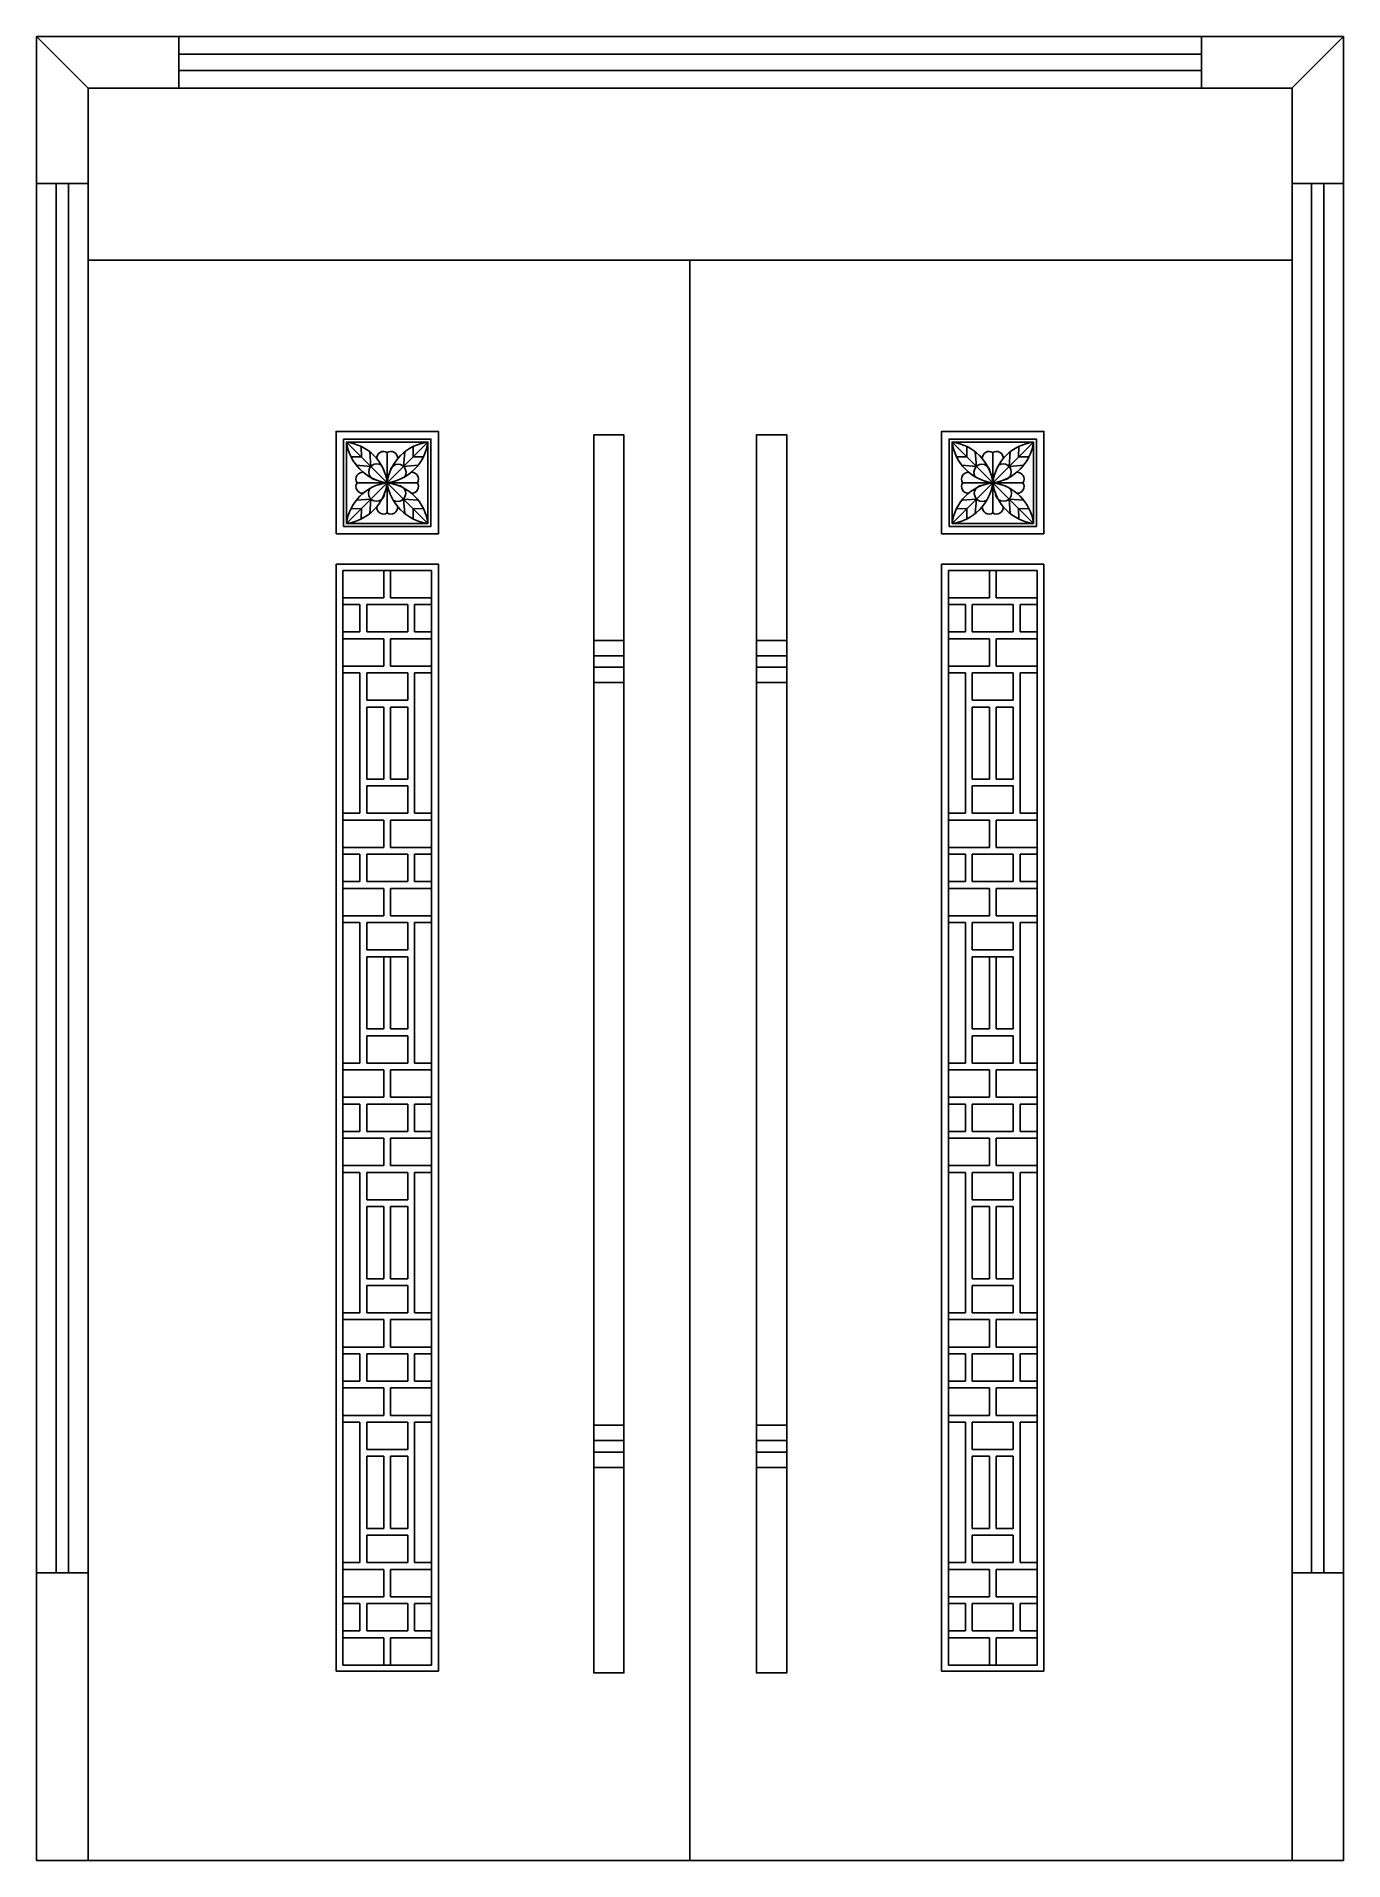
# Model space of a CAD drawing. Header units: metres. Extents: x -4658 to -3139, y -3 to 2117.
import ezdxf

# ---------------------------------------------------------------- set-up
doc = ezdxf.new("R2010")
doc.units = ezdxf.units.M
for name, color, linetype in [('2', 2, 'Continuous'), ('3', 3, 'Continuous'), ('4', 4, 'Continuous'), ('7', 7, 'Continuous')]:
    doc.layers.add(name, color=color, linetype=linetype)

msp = doc.modelspace()

# ---------------------------------------------------------------- linework, layer by layer
for p, q in [((-3138.84, 2116.8), (-4658.44, 2116.8)), ((-4598.44, 1856.8, -352), (-3898.64, 1856.8, -352)), ((-3198.84, 1856.8, -352), (-3898.64, 1856.8, -352))]:
    msp.add_line(p, q)
at = {"layer": '2'}
msp.add_line((-4658.44, -3.2), (-3138.84, -3.2), dxfattribs=at)
at = {"layer": '3'}
for p, q in [((-4598.44, 2056.8), (-4658.44, 2116.8)), ((-3198.84, 2056.8), (-3138.84, 2116.8)), ((-3304.04, 2096.2), (-4492.84, 2096.2)), ((-3304.04, 2077.39), (-4492.84, 2077.39)), ((-4635.56, 1945.92, 22.72), (-4635.56, 331.2, -55.12)), ((-4621.32, 1945.92, 21.74), (-4621.32, 331.2, -55.29)), ((-3175.96, 1945.92, 21.74), (-3175.96, 331.2, -55.29)), ((-3161.72, 1945.92, 22.72), (-3161.72, 331.2, -55.12)), ((-4203.4, 1550.92, -176), (-4297.88, 1645.41, -176)), ((-4297.88, 1550.92, -176), (-4203.4, 1645.41, -176)), ((-4297.88, 1645.41, -176), (-4203.4, 1550.92, -176)), ((-4203.4, 1645.41, -176), (-4297.88, 1550.92, -176)), ((-4280.82, 1640.29, -176), (-4280.65, 1628.17, -176)), ((-4270.98, 1634.1, -176), (-4269.58, 1617.1, -176)), ((-4250.64, 1598.16, -176), (-4250.64, 1633.27, -176)), ((-4230.3, 1634.1, -176), (-4231.7, 1617.1, -176)), ((-4220.46, 1640.29, -176), (-4220.63, 1628.17, -176)), ((-3593.88, 1645.41, -176), (-3499.4, 1550.92, -176)), ((-3499.4, 1645.41, -176), (-3593.88, 1550.92, -176)), ((-3499.4, 1550.92, -176), (-3593.88, 1645.41, -176)), ((-3593.88, 1550.92, -176), (-3499.4, 1645.41, -176)), ((-3576.82, 1640.29, -176), (-3576.65, 1628.17, -176)), ((-3566.98, 1634.1, -176), (-3565.58, 1617.1, -176)), ((-3546.64, 1598.16, -176), (-3546.64, 1633.27, -176)), ((-3526.3, 1634.1, -176), (-3527.7, 1617.1, -176)), ((-3516.46, 1640.29, -176), (-3516.63, 1628.17, -176)), ((-4292.77, 1628.34, -176), (-4280.65, 1628.17, -176)), ((-4286.58, 1618.5, -176), (-4269.58, 1617.1, -176)), ((-4214.7, 1618.5, -176), (-4231.7, 1617.1, -176)), ((-4208.51, 1628.34, -176), (-4220.63, 1628.17, -176)), ((-3588.77, 1628.34, -176), (-3576.65, 1628.17, -176)), ((-3582.58, 1618.5, -176), (-3565.58, 1617.1, -176)), ((-3510.7, 1618.5, -176), (-3527.7, 1617.1, -176)), ((-3504.51, 1628.34, -176), (-3516.63, 1628.17, -176)), ((-4250.64, 1598.16, -176), (-4285.75, 1598.16, -176)), ((-4250.64, 1598.16, -176), (-4215.53, 1598.16, -176)), ((-4250.64, 1598.16, -176), (-4250.64, 1563.06, -176)), ((-3546.64, 1598.16, -176), (-3581.75, 1598.16, -176)), ((-3546.64, 1598.16, -176), (-3511.53, 1598.16, -176)), ((-3546.64, 1598.16, -176), (-3546.64, 1563.06, -176)), ((-4286.58, 1577.82, -176), (-4269.58, 1579.23, -176)), ((-4270.98, 1562.23, -176), (-4269.58, 1579.23, -176)), ((-4214.7, 1577.82, -176), (-4231.7, 1579.23, -176)), ((-4230.3, 1562.23, -176), (-4231.7, 1579.23, -176)), ((-3582.58, 1577.82, -176), (-3565.58, 1579.23, -176)), ((-3566.98, 1562.23, -176), (-3565.58, 1579.23, -176)), ((-3510.7, 1577.82, -176), (-3527.7, 1579.23, -176)), ((-3526.3, 1562.23, -176), (-3527.7, 1579.23, -176)), ((-4292.77, 1567.98, -176), (-4280.65, 1568.16, -176)), ((-4280.82, 1556.03, -176), (-4280.65, 1568.16, -176)), ((-4208.51, 1567.98, -176), (-4220.63, 1568.16, -176)), ((-4220.46, 1556.03, -176), (-4220.63, 1568.16, -176)), ((-3588.77, 1567.98, -176), (-3576.65, 1568.16, -176)), ((-3576.82, 1556.03, -176), (-3576.65, 1568.16, -176)), ((-3504.51, 1567.98, -176), (-3516.63, 1568.16, -176)), ((-3516.46, 1556.03, -176), (-3516.63, 1568.16, -176)), ((-4310.2, 1503.4, -176), (-4310.2, 216.8, -176)), ((-4191.07, 1503.4, -176), (-4310.2, 1503.4, -176)), ((-4254.61, 1496.25, -176), (-4254.61, 1464.48, -176)), ((-4246.67, 1496.25, -176), (-4246.67, 1464.48, -176)), ((-4191.07, 216.8, -176), (-4191.07, 1503.4, -176)), ((-3606.21, 216.8, -176), (-3606.21, 1503.4, -176)), ((-3606.21, 1503.4, -176), (-3487.08, 1503.4, -176)), ((-3550.61, 1496.25, -176), (-3550.61, 1464.48, -176)), ((-3542.67, 1496.25, -176), (-3542.67, 1464.48, -176)), ((-3487.08, 1503.4, -176), (-3487.08, 216.8, -176)), ((-4254.61, 1464.48, -176), (-4302.26, 1464.48, -176)), ((-4199.01, 1464.48, -176), (-4246.67, 1464.48, -176)), ((-3598.26, 1464.48, -176), (-3550.61, 1464.48, -176)), ((-3542.67, 1464.48, -176), (-3495.02, 1464.48, -176)), ((-4282.41, 1456.54, -176), (-4302.26, 1456.54, -176)), ((-4282.41, 1456.54, -176), (-4282.41, 1424.77, -176)), ((-4254.61, 1456.54, -176), (-4274.46, 1456.54, -176)), ((-4274.46, 1456.54, -176), (-4274.46, 1424.77, -176)), ((-4246.67, 1456.54, -176), (-4254.61, 1456.54, -176)), ((-4226.81, 1456.54, -176), (-4246.67, 1456.54, -176)), ((-4226.81, 1456.54, -176), (-4226.81, 1424.77, -176)), ((-4199.01, 1456.54, -176), (-4218.87, 1456.54, -176)), ((-4218.87, 1456.54, -176), (-4218.87, 1424.77, -176)), ((-3598.26, 1456.54, -176), (-3578.41, 1456.54, -176)), ((-3578.41, 1456.54, -176), (-3578.41, 1424.77, -176)), ((-3570.47, 1456.54, -176), (-3550.61, 1456.54, -176)), ((-3570.47, 1456.54, -176), (-3570.47, 1424.77, -176)), ((-3550.61, 1456.54, -176), (-3542.67, 1456.54, -176)), ((-3542.67, 1456.54, -176), (-3522.82, 1456.54, -176)), ((-3522.82, 1456.54, -176), (-3522.82, 1424.77, -176)), ((-3514.87, 1456.54, -176), (-3495.02, 1456.54, -176)), ((-3514.87, 1456.54, -176), (-3514.87, 1424.77, -176)), ((-4282.41, 1424.77, -176), (-4302.26, 1424.77, -176)), ((-4226.81, 1424.77, -176), (-4274.46, 1424.77, -176)), ((-4199.01, 1424.77, -176), (-4218.87, 1424.77, -176)), ((-3598.26, 1424.77, -176), (-3578.41, 1424.77, -176)), ((-3570.47, 1424.77, -176), (-3522.82, 1424.77, -176)), ((-3514.87, 1424.77, -176), (-3495.02, 1424.77, -176)), ((-4254.61, 1416.83, -176), (-4302.26, 1416.83, -176)), ((-4254.61, 1416.83, -176), (-4254.61, 1385.06, -176)), ((-4199.01, 1416.83, -176), (-4246.67, 1416.83, -176)), ((-4246.67, 1416.83, -176), (-4246.67, 1385.06, -176)), ((-4010.63, 1414.85), (-3975.43, 1414.85)), ((-3786.24, 1414.85), (-3821.44, 1414.85)), ((-3598.26, 1416.83, -176), (-3550.61, 1416.83, -176)), ((-3550.61, 1416.83, -176), (-3550.61, 1385.06, -176)), ((-3542.67, 1416.83, -176), (-3495.02, 1416.83, -176)), ((-3542.67, 1416.83, -176), (-3542.67, 1385.06, -176)), ((-4254.61, 1385.06, -176), (-4302.26, 1385.06, -176)), ((-4199.01, 1385.06, -176), (-4246.67, 1385.06, -176)), ((-4010.63, 1397), (-3975.43, 1397)), ((-4010.63, 1383.62), (-3975.43, 1383.62)), ((-3786.24, 1397), (-3821.44, 1397)), ((-3786.24, 1383.62), (-3821.44, 1383.62)), ((-3598.26, 1385.06, -176), (-3550.61, 1385.06, -176)), ((-3542.67, 1385.06, -176), (-3495.02, 1385.06, -176)), ((-4282.41, 1377.12, -176), (-4302.26, 1377.12, -176)), ((-4282.41, 1377.12, -176), (-4282.41, 1213.91, -176)), ((-4226.81, 1377.12, -176), (-4274.46, 1377.12, -176)), ((-4274.46, 1377.12, -176), (-4274.46, 1345.35, -176)), ((-4226.81, 1377.12, -176), (-4226.81, 1345.35, -176)), ((-4218.87, 1377.12, -176), (-4218.87, 1213.91, -176)), ((-4199.01, 1377.12, -176), (-4218.87, 1377.12, -176)), ((-4010.63, 1365.77), (-3975.43, 1365.77)), ((-3786.24, 1365.77), (-3821.44, 1365.77)), ((-3598.26, 1377.12, -176), (-3578.41, 1377.12, -176)), ((-3578.41, 1377.12, -176), (-3578.41, 1213.91, -176)), ((-3570.47, 1377.12, -176), (-3522.82, 1377.12, -176)), ((-3570.47, 1377.12, -176), (-3570.47, 1345.35, -176)), ((-3522.82, 1377.12, -176), (-3522.82, 1345.35, -176)), ((-3514.87, 1377.12, -176), (-3514.87, 1213.91, -176)), ((-3514.87, 1377.12, -176), (-3495.02, 1377.12, -176)), ((-4226.81, 1345.35, -176), (-4274.46, 1345.35, -176)), ((-4274.46, 1337.41, -176), (-4274.46, 1253.62, -176)), ((-4254.61, 1337.41, -176), (-4274.46, 1337.41, -176)), ((-4254.61, 1337.41, -176), (-4254.61, 1253.62, -176)), ((-4246.67, 1337.41, -176), (-4246.67, 1253.62, -176)), ((-4226.81, 1337.41, -176), (-4246.67, 1337.41, -176)), ((-4226.81, 1337.41, -176), (-4226.81, 1253.62, -176)), ((-3570.47, 1345.35, -176), (-3522.82, 1345.35, -176)), ((-3570.47, 1337.41, -176), (-3570.47, 1253.62, -176)), ((-3570.47, 1337.41, -176), (-3550.61, 1337.41, -176)), ((-3550.61, 1337.41, -176), (-3550.61, 1253.62, -176)), ((-3542.67, 1337.41, -176), (-3542.67, 1253.62, -176)), ((-3542.67, 1337.41, -176), (-3522.82, 1337.41, -176)), ((-3522.82, 1337.41, -176), (-3522.82, 1253.62, -176)), ((-4254.61, 1253.62, -176), (-4274.46, 1253.62, -176)), ((-4226.81, 1253.62, -176), (-4246.67, 1253.62, -176)), ((-3570.47, 1253.62, -176), (-3550.61, 1253.62, -176)), ((-3542.67, 1253.62, -176), (-3522.82, 1253.62, -176)), ((-4226.81, 1245.68, -176), (-4274.46, 1245.68, -176)), ((-4274.46, 1245.68, -176), (-4274.46, 1213.91, -176)), ((-4226.81, 1245.68, -176), (-4226.81, 1213.91, -176)), ((-3570.47, 1245.68, -176), (-3522.82, 1245.68, -176)), ((-3570.47, 1245.68, -176), (-3570.47, 1213.91, -176)), ((-3522.82, 1245.68, -176), (-3522.82, 1213.91, -176)), ((-4282.41, 1213.91, -176), (-4302.26, 1213.91, -176)), ((-4226.81, 1213.91, -176), (-4274.46, 1213.91, -176)), ((-4199.01, 1213.91, -176), (-4218.87, 1213.91, -176)), ((-3598.26, 1213.91, -176), (-3578.41, 1213.91, -176)), ((-3570.47, 1213.91, -176), (-3522.82, 1213.91, -176)), ((-3514.87, 1213.91, -176), (-3495.02, 1213.91, -176)), ((-4254.61, 1205.97, -176), (-4302.26, 1205.97, -176)), ((-4254.61, 1205.97, -176), (-4254.61, 1174.2, -176)), ((-4199.01, 1205.97, -176), (-4246.67, 1205.97, -176)), ((-4246.67, 1205.97, -176), (-4246.67, 1174.2, -176)), ((-3598.26, 1205.97, -176), (-3550.61, 1205.97, -176)), ((-3550.61, 1205.97, -176), (-3550.61, 1174.2, -176)), ((-3542.67, 1205.97, -176), (-3495.02, 1205.97, -176)), ((-3542.67, 1205.97, -176), (-3542.67, 1174.2, -176)), ((-4254.61, 1174.2, -176), (-4302.26, 1174.2, -176)), ((-4282.41, 1166.26, -176), (-4302.26, 1166.26, -176)), ((-4282.41, 1166.26, -176), (-4282.41, 1134.49, -176)), ((-4274.46, 1166.26, -176), (-4274.46, 1134.49, -176)), ((-4226.81, 1166.26, -176), (-4274.46, 1166.26, -176)), ((-4199.01, 1174.2, -176), (-4246.67, 1174.2, -176)), ((-4226.81, 1166.26, -176), (-4226.81, 1134.49, -176)), ((-4218.87, 1166.26, -176), (-4218.87, 1134.49, -176)), ((-4199.01, 1166.26, -176), (-4218.87, 1166.26, -176)), ((-3598.26, 1174.2, -176), (-3550.61, 1174.2, -176)), ((-3598.26, 1166.26, -176), (-3578.41, 1166.26, -176)), ((-3578.41, 1166.26, -176), (-3578.41, 1134.49, -176)), ((-3570.47, 1166.26, -176), (-3522.82, 1166.26, -176)), ((-3570.47, 1166.26, -176), (-3570.47, 1134.49, -176)), ((-3542.67, 1174.2, -176), (-3495.02, 1174.2, -176)), ((-3522.82, 1166.26, -176), (-3522.82, 1134.49, -176)), ((-3514.87, 1166.26, -176), (-3495.02, 1166.26, -176)), ((-3514.87, 1166.26, -176), (-3514.87, 1134.49, -176)), ((-4282.41, 1134.49, -176), (-4302.26, 1134.49, -176)), ((-4254.61, 1126.55, -176), (-4302.26, 1126.55, -176)), ((-4226.81, 1134.49, -176), (-4274.46, 1134.49, -176)), ((-4254.61, 1126.55, -176), (-4254.61, 1094.78, -176)), ((-4199.01, 1126.55, -176), (-4246.67, 1126.55, -176)), ((-4246.67, 1126.55, -176), (-4246.67, 1094.78, -176)), ((-4199.01, 1134.49, -176), (-4218.87, 1134.49, -176)), ((-3598.26, 1134.49, -176), (-3578.41, 1134.49, -176)), ((-3598.26, 1126.55, -176), (-3550.61, 1126.55, -176)), ((-3570.47, 1134.49, -176), (-3522.82, 1134.49, -176)), ((-3550.61, 1126.55, -176), (-3550.61, 1094.78, -176)), ((-3542.67, 1126.55, -176), (-3495.02, 1126.55, -176)), ((-3542.67, 1126.55, -176), (-3542.67, 1094.78, -176)), ((-3514.87, 1134.49, -176), (-3495.02, 1134.49, -176)), ((-4254.61, 1094.78, -176), (-4302.26, 1094.78, -176)), ((-4282.41, 1086.84, -176), (-4302.26, 1086.84, -176)), ((-4282.41, 1086.84, -176), (-4282.41, 923.63, -176)), ((-4274.46, 1086.84, -176), (-4274.46, 1055.07, -176)), ((-4226.81, 1086.84, -176), (-4274.46, 1086.84, -176)), ((-4199.01, 1094.78, -176), (-4246.67, 1094.78, -176)), ((-4226.81, 1086.84, -176), (-4226.81, 1055.07, -176)), ((-4218.87, 1086.84, -176), (-4218.87, 923.63, -176)), ((-4199.01, 1086.84, -176), (-4218.87, 1086.84, -176)), ((-3598.26, 1094.78, -176), (-3550.61, 1094.78, -176)), ((-3598.26, 1086.84, -176), (-3578.41, 1086.84, -176)), ((-3578.41, 1086.84, -176), (-3578.41, 923.63, -176)), ((-3570.47, 1086.84, -176), (-3522.82, 1086.84, -176)), ((-3570.47, 1086.84, -176), (-3570.47, 1055.07, -176)), ((-3542.67, 1094.78, -176), (-3495.02, 1094.78, -176)), ((-3522.82, 1086.84, -176), (-3522.82, 1055.07, -176)), ((-3514.87, 1086.84, -176), (-3514.87, 923.63, -176)), ((-3514.87, 1086.84, -176), (-3495.02, 1086.84, -176)), ((-4226.81, 1055.07, -176), (-4274.46, 1055.07, -176)), ((-4226.81, 1047.13, -176), (-4274.46, 1047.13, -176)), ((-4274.46, 1047.13, -176), (-4274.46, 963.34, -176)), ((-4254.61, 1047.13, -176), (-4254.61, 963.34, -176)), ((-4246.67, 1047.13, -176), (-4246.67, 963.34, -176)), ((-4226.81, 1047.13, -176), (-4226.81, 963.34, -176)), ((-3570.47, 1055.07, -176), (-3522.82, 1055.07, -176)), ((-3570.47, 1047.13, -176), (-3522.82, 1047.13, -176)), ((-3570.47, 1047.13, -176), (-3570.47, 963.34, -176)), ((-3550.61, 1047.13, -176), (-3550.61, 963.34, -176)), ((-3542.67, 1047.13, -176), (-3542.67, 963.34, -176)), ((-3522.82, 1047.13, -176), (-3522.82, 963.34, -176)), ((-4254.61, 963.34, -176), (-4274.46, 963.34, -176)), ((-4274.46, 955.4, -176), (-4274.46, 923.63, -176)), ((-4226.81, 955.4, -176), (-4274.46, 955.4, -176)), ((-4226.81, 963.34, -176), (-4246.67, 963.34, -176)), ((-4226.81, 955.4, -176), (-4226.81, 923.63, -176)), ((-3570.47, 963.34, -176), (-3550.61, 963.34, -176)), ((-3570.47, 955.4, -176), (-3570.47, 923.63, -176)), ((-3570.47, 955.4, -176), (-3522.82, 955.4, -176)), ((-3542.67, 963.34, -176), (-3522.82, 963.34, -176)), ((-3522.82, 955.4, -176), (-3522.82, 923.63, -176)), ((-4282.41, 923.63, -176), (-4302.26, 923.63, -176)), ((-4254.61, 915.69, -176), (-4302.26, 915.69, -176)), ((-4226.81, 923.63, -176), (-4274.46, 923.63, -176)), ((-4254.61, 915.69, -176), (-4254.61, 883.92, -176)), ((-4199.01, 915.69, -176), (-4246.67, 915.69, -176)), ((-4246.67, 915.69, -176), (-4246.67, 883.92, -176)), ((-4199.01, 923.63, -176), (-4218.87, 923.63, -176)), ((-3598.26, 923.63, -176), (-3578.41, 923.63, -176)), ((-3598.26, 915.69, -176), (-3550.61, 915.69, -176)), ((-3570.47, 923.63, -176), (-3522.82, 923.63, -176)), ((-3550.61, 915.69, -176), (-3550.61, 883.92, -176)), ((-3542.67, 915.69, -176), (-3495.02, 915.69, -176)), ((-3542.67, 915.69, -176), (-3542.67, 883.92, -176)), ((-3514.87, 923.63, -176), (-3495.02, 923.63, -176)), ((-4254.61, 883.92, -176), (-4302.26, 883.92, -176)), ((-4282.41, 875.98, -176), (-4302.26, 875.98, -176)), ((-4282.41, 875.98, -176), (-4282.41, 844.21, -176)), ((-4274.46, 875.98, -176), (-4274.46, 844.21, -176)), ((-4226.81, 875.98, -176), (-4274.46, 875.98, -176)), ((-4199.01, 883.92, -176), (-4246.67, 883.92, -176)), ((-4226.81, 875.98, -176), (-4226.81, 844.21, -176)), ((-4218.87, 875.98, -176), (-4218.87, 844.21, -176)), ((-4199.01, 875.98, -176), (-4218.87, 875.98, -176)), ((-3598.26, 883.92, -176), (-3550.61, 883.92, -176)), ((-3598.26, 875.98, -176), (-3578.41, 875.98, -176)), ((-3578.41, 875.98, -176), (-3578.41, 844.21, -176)), ((-3570.47, 875.98, -176), (-3522.82, 875.98, -176)), ((-3570.47, 875.98, -176), (-3570.47, 844.21, -176)), ((-3542.67, 883.92, -176), (-3495.02, 883.92, -176)), ((-3522.82, 875.98, -176), (-3522.82, 844.21, -176)), ((-3514.87, 875.98, -176), (-3495.02, 875.98, -176)), ((-3514.87, 875.98, -176), (-3514.87, 844.21, -176)), ((-4282.41, 844.21, -176), (-4302.26, 844.21, -176)), ((-4254.61, 836.27, -176), (-4302.26, 836.27, -176)), ((-4226.81, 844.21, -176), (-4274.46, 844.21, -176)), ((-4254.61, 836.27, -176), (-4254.61, 804.5, -176)), ((-4199.01, 836.27, -176), (-4246.67, 836.27, -176)), ((-4246.67, 836.27, -176), (-4246.67, 804.5, -176)), ((-4199.01, 844.21, -176), (-4218.87, 844.21, -176)), ((-3598.26, 844.21, -176), (-3578.41, 844.21, -176)), ((-3598.26, 836.27, -176), (-3550.61, 836.27, -176)), ((-3570.47, 844.21, -176), (-3522.82, 844.21, -176)), ((-3550.61, 836.27, -176), (-3550.61, 804.5, -176)), ((-3542.67, 836.27, -176), (-3495.02, 836.27, -176)), ((-3542.67, 836.27, -176), (-3542.67, 804.5, -176)), ((-3514.87, 844.21, -176), (-3495.02, 844.21, -176)), ((-4254.61, 804.5, -176), (-4302.26, 804.5, -176)), ((-4282.41, 796.56, -176), (-4302.26, 796.56, -176)), ((-4282.41, 796.56, -176), (-4282.41, 633.35, -176)), ((-4274.46, 796.56, -176), (-4274.46, 764.79, -176)), ((-4226.81, 796.56, -176), (-4274.46, 796.56, -176)), ((-4199.01, 804.5, -176), (-4246.67, 804.5, -176)), ((-4226.81, 796.56, -176), (-4226.81, 764.79, -176)), ((-4218.87, 796.56, -176), (-4218.87, 633.35, -176)), ((-4199.01, 796.56, -176), (-4218.87, 796.56, -176)), ((-3598.26, 804.5, -176), (-3550.61, 804.5, -176)), ((-3598.26, 796.56, -176), (-3578.41, 796.56, -176)), ((-3578.41, 796.56, -176), (-3578.41, 633.35, -176)), ((-3570.47, 796.56, -176), (-3522.82, 796.56, -176)), ((-3570.47, 796.56, -176), (-3570.47, 764.79, -176)), ((-3542.67, 804.5, -176), (-3495.02, 804.5, -176)), ((-3522.82, 796.56, -176), (-3522.82, 764.79, -176)), ((-3514.87, 796.56, -176), (-3495.02, 796.56, -176)), ((-3514.87, 796.56, -176), (-3514.87, 633.35, -176)), ((-4226.81, 764.79, -176), (-4274.46, 764.79, -176)), ((-3570.47, 764.79, -176), (-3522.82, 764.79, -176)), ((-4274.46, 756.85, -176), (-4274.46, 673.06, -176)), ((-4254.61, 756.85, -176), (-4274.46, 756.85, -176)), ((-4254.61, 756.85, -176), (-4254.61, 673.06, -176)), ((-4246.67, 756.85, -176), (-4246.67, 673.06, -176)), ((-4226.81, 756.85, -176), (-4246.67, 756.85, -176)), ((-4226.81, 756.85, -176), (-4226.81, 673.06, -176)), ((-3570.47, 756.85, -176), (-3570.47, 673.06, -176)), ((-3570.47, 756.85, -176), (-3550.61, 756.85, -176)), ((-3550.61, 756.85, -176), (-3550.61, 673.06, -176)), ((-3542.67, 756.85, -176), (-3522.82, 756.85, -176)), ((-3542.67, 756.85, -176), (-3542.67, 673.06, -176)), ((-3522.82, 756.85, -176), (-3522.82, 673.06, -176)), ((-4254.61, 673.06, -176), (-4274.46, 673.06, -176)), ((-4226.81, 665.12, -176), (-4274.46, 665.12, -176)), ((-4274.46, 665.12, -176), (-4274.46, 633.35, -176)), ((-4226.81, 673.06, -176), (-4246.67, 673.06, -176)), ((-4226.81, 665.12, -176), (-4226.81, 633.35, -176)), ((-3570.47, 673.06, -176), (-3550.61, 673.06, -176)), ((-3570.47, 665.12, -176), (-3522.82, 665.12, -176)), ((-3570.47, 665.12, -176), (-3570.47, 633.35, -176)), ((-3542.67, 673.06, -176), (-3522.82, 673.06, -176)), ((-3522.82, 665.12, -176), (-3522.82, 633.35, -176)), ((-4282.41, 633.35, -176), (-4302.26, 633.35, -176)), ((-4254.61, 625.41, -176), (-4302.26, 625.41, -176)), ((-4226.81, 633.35, -176), (-4274.46, 633.35, -176)), ((-4254.61, 625.41, -176), (-4254.61, 593.64, -176)), ((-4246.67, 625.41, -176), (-4246.67, 593.64, -176)), ((-4199.01, 625.41, -176), (-4246.67, 625.41, -176)), ((-4199.01, 633.35, -176), (-4218.87, 633.35, -176)), ((-3598.26, 633.35, -176), (-3578.41, 633.35, -176)), ((-3598.26, 625.41, -176), (-3550.61, 625.41, -176)), ((-3570.47, 633.35, -176), (-3522.82, 633.35, -176)), ((-3550.61, 625.41, -176), (-3550.61, 593.64, -176)), ((-3542.67, 625.41, -176), (-3542.67, 593.64, -176)), ((-3542.67, 625.41, -176), (-3495.02, 625.41, -176)), ((-3514.87, 633.35, -176), (-3495.02, 633.35, -176)), ((-4254.61, 593.64, -176), (-4302.26, 593.64, -176)), ((-4199.01, 593.64, -176), (-4246.67, 593.64, -176)), ((-3598.26, 593.64, -176), (-3550.61, 593.64, -176)), ((-3542.67, 593.64, -176), (-3495.02, 593.64, -176)), ((-4282.41, 585.7, -176), (-4302.26, 585.7, -176)), ((-4282.41, 585.7, -176), (-4282.41, 553.93, -176)), ((-4274.46, 585.7, -176), (-4274.46, 553.93, -176)), ((-4254.61, 585.7, -176), (-4274.46, 585.7, -176)), ((-4246.67, 585.7, -176), (-4254.61, 585.7, -176)), ((-4226.81, 585.7, -176), (-4246.67, 585.7, -176)), ((-4226.81, 585.7, -176), (-4226.81, 553.93, -176)), ((-4218.87, 585.7, -176), (-4218.87, 553.93, -176)), ((-4199.01, 585.7, -176), (-4218.87, 585.7, -176)), ((-3598.26, 585.7, -176), (-3578.41, 585.7, -176)), ((-3578.41, 585.7, -176), (-3578.41, 553.93, -176)), ((-3570.47, 585.7, -176), (-3550.61, 585.7, -176)), ((-3570.47, 585.7, -176), (-3570.47, 553.93, -176)), ((-3550.61, 585.7, -176), (-3542.67, 585.7, -176)), ((-3542.67, 585.7, -176), (-3522.82, 585.7, -176)), ((-3522.82, 585.7, -176), (-3522.82, 553.93, -176)), ((-3514.87, 585.7, -176), (-3495.02, 585.7, -176)), ((-3514.87, 585.7, -176), (-3514.87, 553.93, -176)), ((-4282.41, 553.93, -176), (-4302.26, 553.93, -176)), ((-4226.81, 553.93, -176), (-4274.46, 553.93, -176)), ((-4199.01, 553.93, -176), (-4218.87, 553.93, -176)), ((-3598.26, 553.93, -176), (-3578.41, 553.93, -176)), ((-3570.47, 553.93, -176), (-3522.82, 553.93, -176)), ((-3514.87, 553.93, -176), (-3495.02, 553.93, -176)), ((-4254.61, 545.99, -176), (-4302.26, 545.99, -176)), ((-4254.61, 545.99, -176), (-4254.61, 514.22, -176)), ((-4199.01, 545.99, -176), (-4246.67, 545.99, -176)), ((-4246.67, 545.99, -176), (-4246.67, 514.22, -176)), ((-3598.26, 545.99, -176), (-3550.61, 545.99, -176)), ((-3550.61, 545.99, -176), (-3550.61, 514.22, -176)), ((-3542.67, 545.99, -176), (-3495.02, 545.99, -176)), ((-3542.67, 545.99, -176), (-3542.67, 514.22, -176)), ((-4254.61, 514.22, -176), (-4302.26, 514.22, -176)), ((-4199.01, 514.22, -176), (-4246.67, 514.22, -176)), ((-3598.26, 514.22, -176), (-3550.61, 514.22, -176)), ((-3542.67, 514.22, -176), (-3495.02, 514.22, -176)), ((-4282.41, 506.28, -176), (-4302.26, 506.28, -176)), ((-4282.41, 506.28, -176), (-4282.41, 343.07, -176)), ((-4226.81, 506.28, -176), (-4274.46, 506.28, -176)), ((-4274.46, 506.28, -176), (-4274.46, 474.51, -176)), ((-4226.81, 506.28, -176), (-4226.81, 474.51, -176)), ((-4199.01, 506.28, -176), (-4218.87, 506.28, -176)), ((-4218.87, 506.28, -176), (-4218.87, 343.07, -176)), ((-4010.63, 502.67), (-3975.43, 502.67)), ((-3786.24, 502.67), (-3821.44, 502.67)), ((-3598.26, 506.28, -176), (-3578.41, 506.28, -176)), ((-3578.41, 506.28, -176), (-3578.41, 343.07, -176)), ((-3570.47, 506.28, -176), (-3522.82, 506.28, -176)), ((-3570.47, 506.28, -176), (-3570.47, 474.51, -176)), ((-3522.82, 506.28, -176), (-3522.82, 474.51, -176)), ((-3514.87, 506.28, -176), (-3495.02, 506.28, -176)), ((-3514.87, 506.28, -176), (-3514.87, 343.07, -176)), ((-4226.81, 474.51, -176), (-4274.46, 474.51, -176)), ((-4254.61, 466.57, -176), (-4274.46, 466.57, -176)), ((-4274.46, 466.57, -176), (-4274.46, 382.78, -176)), ((-4254.61, 466.57, -176), (-4254.61, 382.78, -176)), ((-4246.67, 466.57, -176), (-4246.67, 382.78, -176)), ((-4226.81, 466.57, -176), (-4246.67, 466.57, -176)), ((-4226.81, 466.57, -176), (-4226.81, 382.78, -176)), ((-4010.63, 484.82), (-3975.43, 484.82)), ((-4010.63, 471.44), (-3975.43, 471.44)), ((-3786.24, 484.82), (-3821.44, 484.82)), ((-3786.24, 471.44), (-3821.44, 471.44)), ((-3570.47, 474.51, -176), (-3522.82, 474.51, -176)), ((-3570.47, 466.57, -176), (-3570.47, 382.78, -176)), ((-3570.47, 466.57, -176), (-3550.61, 466.57, -176)), ((-3550.61, 466.57, -176), (-3550.61, 382.78, -176)), ((-3542.67, 466.57, -176), (-3522.82, 466.57, -176)), ((-3542.67, 466.57, -176), (-3542.67, 382.78, -176)), ((-3522.82, 466.57, -176), (-3522.82, 382.78, -176)), ((-4010.63, 453.59), (-3975.43, 453.59)), ((-3786.24, 453.59), (-3821.44, 453.59)), ((-4254.61, 382.78, -176), (-4274.46, 382.78, -176)), ((-4226.81, 382.78, -176), (-4246.67, 382.78, -176)), ((-3570.47, 382.78, -176), (-3550.61, 382.78, -176)), ((-3542.67, 382.78, -176), (-3522.82, 382.78, -176)), ((-4226.81, 374.84, -176), (-4274.46, 374.84, -176)), ((-4274.46, 374.84, -176), (-4274.46, 343.07, -176)), ((-4226.81, 374.84, -176), (-4226.81, 343.07, -176)), ((-3570.47, 374.84, -176), (-3522.82, 374.84, -176)), ((-3570.47, 374.84, -176), (-3570.47, 343.07, -176)), ((-3522.82, 374.84, -176), (-3522.82, 343.07, -176)), ((-4282.41, 343.07, -176), (-4302.26, 343.07, -176)), ((-4226.81, 343.07, -176), (-4274.46, 343.07, -176)), ((-4199.01, 343.07, -176), (-4218.87, 343.07, -176)), ((-3598.26, 343.07, -176), (-3578.41, 343.07, -176)), ((-3570.47, 343.07, -176), (-3522.82, 343.07, -176)), ((-3514.87, 343.07, -176), (-3495.02, 343.07, -176)), ((-4254.61, 335.13, -176), (-4302.26, 335.13, -176)), ((-4254.61, 335.13, -176), (-4254.61, 303.36, -176)), ((-4199.01, 335.13, -176), (-4246.67, 335.13, -176)), ((-4246.67, 335.13, -176), (-4246.67, 303.36, -176)), ((-3598.26, 335.13, -176), (-3550.61, 335.13, -176)), ((-3550.61, 335.13, -176), (-3550.61, 303.36, -176)), ((-3542.67, 335.13, -176), (-3495.02, 335.13, -176)), ((-3542.67, 335.13, -176), (-3542.67, 303.36, -176)), ((-4254.61, 303.36, -176), (-4302.26, 303.36, -176)), ((-4199.01, 303.36, -176), (-4246.67, 303.36, -176)), ((-3598.26, 303.36, -176), (-3550.61, 303.36, -176)), ((-3542.67, 303.36, -176), (-3495.02, 303.36, -176)), ((-4282.41, 295.42, -176), (-4302.26, 295.42, -176)), ((-4282.41, 295.42, -176), (-4282.41, 263.65, -176)), ((-4274.46, 295.42, -176), (-4274.46, 263.65, -176)), ((-4226.81, 295.42, -176), (-4274.46, 295.42, -176)), ((-4226.81, 295.42, -176), (-4226.81, 263.65, -176)), ((-4218.87, 295.42, -176), (-4218.87, 263.65, -176)), ((-4199.01, 295.42, -176), (-4218.87, 295.42, -176)), ((-3598.26, 295.42, -176), (-3578.41, 295.42, -176)), ((-3578.41, 295.42, -176), (-3578.41, 263.65, -176)), ((-3570.47, 295.42, -176), (-3522.82, 295.42, -176)), ((-3570.47, 295.42, -176), (-3570.47, 263.65, -176)), ((-3522.82, 295.42, -176), (-3522.82, 263.65, -176)), ((-3514.87, 295.42, -176), (-3495.02, 295.42, -176)), ((-3514.87, 295.42, -176), (-3514.87, 263.65, -176)), ((-4282.41, 263.65, -176), (-4302.26, 263.65, -176)), ((-4254.61, 255.71, -176), (-4302.26, 255.71, -176)), ((-4226.81, 263.65, -176), (-4274.46, 263.65, -176)), ((-4254.61, 255.71, -176), (-4254.61, 223.94, -176)), ((-4199.01, 255.71, -176), (-4246.67, 255.71, -176)), ((-4246.67, 255.71, -176), (-4246.67, 223.94, -176)), ((-4199.01, 263.65, -176), (-4218.87, 263.65, -176)), ((-3598.26, 263.65, -176), (-3578.41, 263.65, -176)), ((-3598.26, 255.71, -176), (-3550.61, 255.71, -176)), ((-3570.47, 263.65, -176), (-3522.82, 263.65, -176)), ((-3550.61, 255.71, -176), (-3550.61, 223.94, -176)), ((-3542.67, 255.71, -176), (-3495.02, 255.71, -176)), ((-3542.67, 255.71, -176), (-3542.67, 223.94, -176)), ((-3514.87, 263.65, -176), (-3495.02, 263.65, -176)), ((-4310.2, 216.8, -176), (-4191.07, 216.8, -176)), ((-3487.08, 216.8, -176), (-3606.21, 216.8, -176))]:
    msp.add_line(p, q, dxfattribs=at)
for points in [[(-4310.2, 1538.6), (-4191.08, 1538.6), (-4191.08, 1657.73), (-4310.2, 1657.73)], [(-3487.08, 1538.6), (-3606.2, 1538.6), (-3606.2, 1657.73), (-3487.08, 1657.73)], [(-4297.88, 1550.92), (-4203.4, 1550.92), (-4203.4, 1645.41), (-4297.88, 1645.41)], [(-3499.4, 1550.92), (-3593.88, 1550.92), (-3593.88, 1645.41), (-3499.4, 1645.41)]]:
    msp.add_lwpolyline(points, close=True, dxfattribs=at)
for centre, radius, start, end in [((-4243.69, 1652.35, -176), 54.63, 187.31, 262.69), ((-4304.83, 1591.21, -176), 54.63, 7.31, 82.69), ((-4254.95, 1626.7, -176), 7.86, 56.74, 184.39), ((-4257.59, 1652.35, -176), 54.63, 277.31, 352.69), ((-4196.45, 1591.21, -176), 54.63, 97.31, 172.69), ((-4246.33, 1626.7, -176), 7.86, 355.61, 123.26), ((-3600.83, 1591.21, -176), 54.63, 7.31, 82.69), ((-3539.69, 1652.35, -176), 54.63, 187.31, 262.69), ((-3550.95, 1626.7, -176), 7.86, 56.74, 184.39), ((-3492.45, 1591.21, -176), 54.63, 97.31, 172.69), ((-3553.59, 1652.35, -176), 54.63, 277.31, 352.69), ((-3542.33, 1626.7, -176), 7.86, 355.61, 123.26), ((-4262.72, 1610.67, -176), 9.4, 56.21, 267.8), ((-4238.13, 1610.24, -176), 9.4, 326.21, 177.8), ((-3559.15, 1610.24, -176), 9.4, 2.2, 213.79), ((-3534.56, 1610.67, -176), 9.4, 272.2, 123.79), ((-4304.83, 1605.11, -176), 54.63, 277.31, 352.69), ((-4243.69, 1543.97, -176), 54.63, 97.31, 172.69), ((-4279.18, 1602.47, -176), 7.86, 85.61, 213.26), ((-4279.18, 1593.85, -176), 7.86, 146.74, 274.39), ((-4263.15, 1586.09, -176), 9.4, 146.21, 357.8), ((-4196.45, 1605.11, -176), 54.63, 187.31, 262.69), ((-4257.59, 1543.97, -176), 54.63, 7.31, 82.69), ((-4238.56, 1585.66, -176), 9.4, 236.21, 87.8), ((-4222.1, 1602.47, -176), 7.86, 326.74, 94.39), ((-4222.1, 1593.85, -176), 7.86, 265.61, 33.26), ((-3600.83, 1605.11, -176), 54.63, 277.31, 352.69), ((-3539.69, 1543.97, -176), 54.63, 97.31, 172.69), ((-3575.18, 1602.47, -176), 7.86, 85.61, 213.26), ((-3575.18, 1593.85, -176), 7.86, 146.74, 274.39), ((-3558.72, 1585.66, -176), 9.4, 92.2, 303.79), ((-3492.45, 1605.11, -176), 54.63, 187.31, 262.69), ((-3553.59, 1543.97, -176), 54.63, 7.31, 82.69), ((-3534.13, 1586.09, -176), 9.4, 182.2, 33.79), ((-3518.1, 1602.47, -176), 7.86, 326.74, 94.39), ((-3518.1, 1593.85, -176), 7.86, 265.61, 33.26), ((-4254.95, 1569.63, -176), 7.86, 175.61, 303.26), ((-4246.33, 1569.63, -176), 7.86, 236.74, 4.39), ((-3550.95, 1569.63, -176), 7.86, 175.61, 303.26), ((-3542.33, 1569.63, -176), 7.86, 236.74, 4.39)]:
    msp.add_arc(centre, radius, start, end, dxfattribs=at)
at = {"layer": '4'}
for p, q in [((-4658.44, 2116.8), (-4658.44, -3.2)), ((-3138.84, 2116.8), (-3138.84, -3.2)), ((-3898.64, 1856.8, -352), (-3898.64, -3.2))]:
    msp.add_line(p, q, dxfattribs=at)
msp.add_lwpolyline([(-3198.44, -3.2), (-3198.44, 2056.8), (-4598.44, 2056.8), (-4598.44, -3.2)], dxfattribs=at)
at = {"layer": '7'}
for p, q in [((-4492.84, 2116.8), (-4492.84, 2056.8)), ((-3304.04, 2116.8, 352), (-3304.04, 2056.8, 352)), ((-4598.44, 1945.92), (-4658.44, 1945.92)), ((-3198.84, 1945.92), (-3138.84, 1945.92)), ((-4302.26, 1496.25, -176), (-4302.26, 223.94, -176)), ((-4199.01, 1496.25, -176), (-4302.26, 1496.25, -176)), ((-4199.01, 223.94, -176), (-4199.01, 1496.25, -176)), ((-3598.26, 223.94, -176), (-3598.26, 1496.25, -176)), ((-3598.26, 1496.25, -176), (-3495.02, 1496.25, -176)), ((-3495.02, 1496.25, -176), (-3495.02, 223.94, -176)), ((-4598.44, 331.2, -55.12), (-4658.44, 331.2, -55.12)), ((-3138.84, 331.2), (-3198.44, 331.2)), ((-4302.26, 223.94, -176), (-4199.01, 223.94, -176)), ((-3495.02, 223.94, -176), (-3598.26, 223.94, -176))]:
    msp.add_line(p, q, dxfattribs=at)
for points in [[(-4010.63, 1653.68), (-3975.43, 1653.68), (-3975.43, 214.76), (-4010.63, 214.76)], [(-3786.24, 1653.68), (-3821.44, 1653.68), (-3821.44, 214.76), (-3786.24, 214.76)], [(-4301.4, 1547.4), (-4199.88, 1547.4), (-4199.88, 1648.93), (-4301.4, 1648.93)], [(-3495.88, 1547.4), (-3597.4, 1547.4), (-3597.4, 1648.93), (-3495.88, 1648.93)]]:
    msp.add_lwpolyline(points, close=True, dxfattribs=at)

doc.saveas('drawing.dxf')
